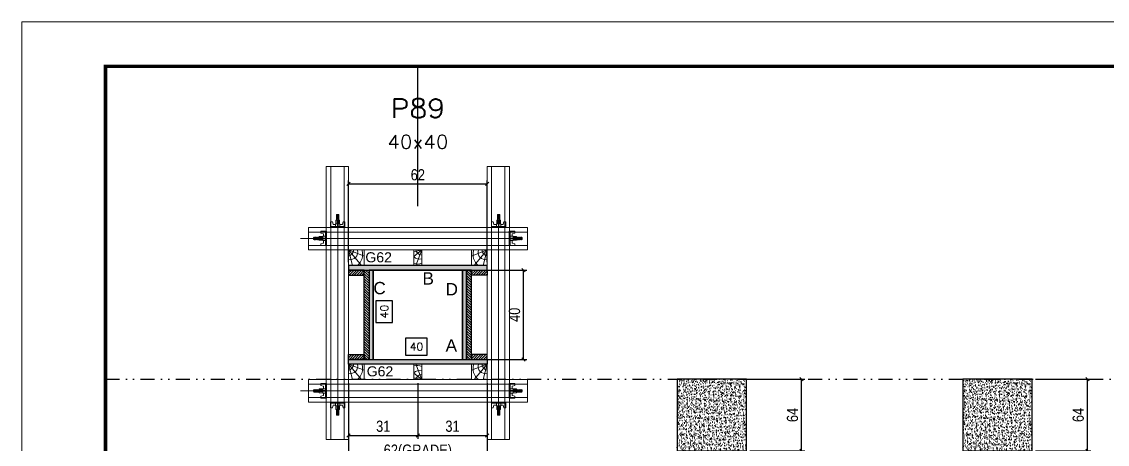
# Model space of a CAD drawing. Extents: x 14400 to 27878, y -21631 to 6985.
# Drawn here: x 17597 to 18569, y -10622 to -10244 of the extents above; entities that cross this region are included whole.
import ezdxf
from ezdxf.enums import TextEntityAlignment as Align

# ---------------------------------------------------------------- set-up
doc = ezdxf.new("R2010")
doc.units = 0
for name, pattern in [('DASHED', [0.75, 0.5, -0.25]), ('DIVIDE2', [0.625, 0.25, -0.125, 0, -0.125, 0, -0.125]), ('HIDDEN', [0.375, 0.25, -0.125])]:
    doc.linetypes.add(name, pattern=pattern)
for name, color, linetype in [('CHAPA', 1, 'Continuous'), ('COTA', 241, 'Continuous'), ('MEIO_PONT', 93, 'Continuous'), ('Nível', 160, 'Continuous'), ('Painéis', 200, 'Continuous'), ('SARRAFO', 251, 'Continuous'), ('Texto de Titulo', 7, 'Continuous'), ('Texto Qtd Sarr', 242, 'Continuous'), ('TEXTO_GERAL', 7, 'Continuous')]:
    doc.layers.add(name, color=color, linetype=linetype)
for name, color, linetype, lineweight in [('Folhas', 255, 'Continuous', 9), ('Hachura', 251, 'Continuous', 9), ('Madeira', 126, 'Continuous', 18), ('Perfil Metálico', 224, 'Continuous', 18), ('SARRAFO DE PRESSAO', 251, 'DASHED', 9), ('Texto Seção', 7, 'Continuous', 15)]:
    doc.layers.add(name, color=color, linetype=linetype, lineweight=lineweight)
doc.styles.add('ARIAL', font='arial.ttf')
doc.styles.add('COTA TECNICA', font='techl___.ttf', dxfattribs={"height": 10})
doc.styles.add('COTA TECNICA 2X', font='techl___.ttf', dxfattribs={"height": 10})
doc.styles.add('ROMANS', font='romans.shx')
doc.styles.add('SANSSERIF', font='sas_____.pfb')
doc.dimstyles.new('PAINEL', dxfattribs={"dimtxt": 10, "dimasz": 3, "dimexe": 3, "dimexo": 3, "dimgap": 3, "dimtad": 1, "dimdec": 1, "dimzin": 12, "dimdsep": 46, "dimtxsty": 'COTA TECNICA', "dimblk1": 'OBLIQUE', "dimblk2": 'OBLIQUE', "dimsah": 1, "dimcen": 0.9, "dimclrd": 4, "dimclre": 4, "dimclrt": 240, "dimadec": 1, "dimazin": 3, "dimtfac": 1, "dimtdec": 1, "dimtmove": 0, "dimatfit": 3, "dimfxl": 1, "dimtolj": 1, "dimtzin": 12, "dimarcsym": 0})
doc.dimstyles.new('SECAO PILAR', dxfattribs={"dimtxt": 10, "dimasz": 3, "dimexe": 3, "dimexo": 3, "dimgap": 3, "dimtad": 1, "dimdec": 1, "dimlfac": 0.5, "dimzin": 12, "dimdsep": 46, "dimtxsty": 'COTA TECNICA 2X', "dimblk1": 'OBLIQUE', "dimblk2": 'OBLIQUE', "dimsah": 1, "dimcen": 0.9, "dimclrd": 256, "dimclre": 256, "dimclrt": 256, "dimadec": 1, "dimazin": 3, "dimtfac": 1, "dimtdec": 1, "dimtmove": 0, "dimatfit": 3, "dimfxl": 1, "dimtolj": 1, "dimtzin": 12, "dimarcsym": 0})
doc.dimstyles.new('SECÇÃO 2', dxfattribs={"dimtxt": 7, "dimasz": 6, "dimexe": 0.18, "dimexo": 2, "dimgap": -4, "dimtad": 3, "dimdec": 1, "dimlfac": 0.5, "dimzin": 12, "dimdsep": 46, "dimtxsty": 'ROMANS', "dimblk": 'ARCHTICK', "dimcen": 0.09, "dimse1": 1, "dimse2": 1, "dimsd1": 1, "dimsd2": 1, "dimclrd": 180, "dimclre": 5, "dimclrt": 1, "dimadec": 0, "dimazin": 3, "dimtfac": 1, "dimtdec": 1, "dimtofl": 0, "dimtmove": 0, "dimatfit": 3, "dimldrblk": 'ARCHTICK', "dimfxl": 1, "dimtolj": 1, "dimtzin": 0, "dimarcsym": 0})

# ---------------------------------------------------------------- blocks, each defined once
blk = doc.blocks.new('9999999999')
at = {"layer": 'Folhas'}
blk.add_lwpolyline([(98138.98, 34190.21), (99623.98, 34190.21), (99623.98, 35240.21), (98138.98, 35240.21)], close=True, dxfattribs=at)
at = {"layer": 'Folhas', "color": 30, "const_width": 3}
blk.add_lwpolyline([(98213.98, 34230.21), (99583.98, 34230.21), (99583.98, 35200.21), (98213.98, 35200.21)], close=True, dxfattribs=at)
blk = doc.blocks.new('titulo1')
at = {"layer": 'Defpoints', "color": 252, "linetype": 'HIDDEN', "ltscale": 2}
blk.add_line((0, 0), (0, 125), dxfattribs=at)
at = {"layer": 'Defpoints', "style": 'ROMANS', "oblique": 15}
blk.add_attdef('FOLHA', text='', height=10, dxfattribs=at).set_placement((0, 15.58), align=Align.MIDDLE_CENTER)
at = {"layer": 'Texto Qtd Sarr', "color": 3, "style": 'ROMANS', "oblique": 15}
for tag, height, p in [('TITULO', 17, (0, 71.45)), ('SEÇÃO', 12, (0, 41.55))]:
    blk.add_attdef(tag, text='', height=height, dxfattribs=at).set_placement(p, align=Align.MIDDLE_CENTER)
blk = doc.blocks.new('*D1925')
at = {"layer": 'COTA', "color": 180, "lineweight": -2, "transparency": 16777216}
for p, q in [((17959.97, -10527.04), (17940.63, -10527.04)), ((17940.63, -10527.04), (17940.63, -10542.04)), ((17959.97, -10542.04), (17959.97, -10527.04)), ((17940.63, -10542.04), (17959.97, -10542.04))]:
    blk.add_line(p, q, dxfattribs=at)
at = {"layer": 'Defpoints', "color": 0, "transparency": 16777216}
for p in [(17911.54, -10546.04), (17991.54, -10546.04), (17991.54, -10546.04)]:
    blk.add_point(p, dxfattribs=at)
at = {"layer": 'COTA', "color": 1, "transparency": 16777216, "insert": (17950.3, -10534.54), "char_height": 7, "attachment_point": 5, "style": 'ROMANS'}
blk.add_mtext('\\A1;40', dxfattribs=at)
blk = doc.blocks.new('_ArchTick')
at = {"color": 0, "linetype": 'ByBlock', "const_width": 0.15}
blk.add_lwpolyline([(-0.5, -0.5), (0.5, 0.5)], dxfattribs=at)
blk = doc.blocks.new('*D1926')
at = {"layer": 'COTA', "color": 180, "lineweight": -2, "transparency": 16777216}
for p, q in [((17928.99, -10493.55), (17913.99, -10493.55)), ((17913.99, -10493.55), (17913.99, -10512.89)), ((17928.99, -10512.89), (17928.99, -10493.55)), ((17913.99, -10512.89), (17928.99, -10512.89))]:
    blk.add_line(p, q, dxfattribs=at)
at = {"layer": 'Defpoints', "color": 0, "transparency": 16777216}
for p in [(17911.54, -10466.04), (17932.99, -10466.04), (17911.54, -10546.04)]:
    blk.add_point(p, dxfattribs=at)
at = {"layer": 'COTA', "color": 1, "transparency": 16777216, "insert": (17921.49, -10503.22), "char_height": 7, "attachment_point": 5, "rotation": 90, "style": 'ROMANS'}
blk.add_mtext('\\A1;40', dxfattribs=at)
blk = doc.blocks.new('_Oblique')
at = {"color": 0, "linetype": 'ByBlock', "lineweight": -2}
blk.add_line((-0.5, -0.5), (0.5, 0.5), dxfattribs=at)
blk = doc.blocks.new('*D1931')
at = {"layer": 'COTA', "lineweight": -2, "transparency": 16777216}
for p, q in [((17998.14, -10466.04), (18049.17, -10466.04)), ((18046.17, -10546.04), (18046.17, -10466.04)), ((17998.14, -10546.04), (18049.17, -10546.04))]:
    blk.add_line(p, q, dxfattribs=at)
at = {"layer": 'Defpoints', "color": 0, "transparency": 16777216}
for p in [(17995.14, -10466.04), (18046.17, -10466.04), (17995.14, -10546.04)]:
    blk.add_point(p, dxfattribs=at)
at = {"layer": 'COTA', "lineweight": -2, "transparency": 16777216, "xscale": 3, "yscale": 3, "zscale": 3}
for p, rotation in [((18046.17, -10466.04), 90), ((18046.17, -10546.04), 270)]:
    blk.add_blockref('_Oblique', p, dxfattribs=dict(at, rotation=rotation))
at = {"layer": 'COTA', "transparency": 16777216, "insert": (18038.07, -10506.04), "char_height": 10, "attachment_point": 5, "rotation": 90, "style": 'COTA TECNICA 2X'}
blk.add_mtext('\\A1;40', dxfattribs=at)
blk = doc.blocks.new('*D1927')
at = {"layer": 'COTA', "lineweight": -2, "transparency": 16777216}
for p, q in [((17889.54, -10567.04), (17889.54, -10640.82)), ((18013.54, -10567.04), (18013.54, -10640.82)), ((17889.54, -10637.82), (18013.54, -10637.82))]:
    blk.add_line(p, q, dxfattribs=at)
at = {"layer": 'Defpoints', "color": 0, "transparency": 16777216}
for p in [(17889.54, -10564.04), (18013.54, -10564.04), (18013.54, -10637.82)]:
    blk.add_point(p, dxfattribs=at)
at = {"layer": 'COTA', "lineweight": -2, "transparency": 16777216, "xscale": 3, "yscale": 3, "zscale": 3, "rotation": 180}
blk.add_blockref('_Oblique', (17889.54, -10637.82), dxfattribs=at)
at = {"layer": 'COTA', "lineweight": -2, "transparency": 16777216, "xscale": 3, "yscale": 3, "zscale": 3}
blk.add_blockref('_Oblique', (18013.54, -10637.82), dxfattribs=at)
at = {"layer": 'COTA', "transparency": 16777216, "insert": (17951.54, -10628.6), "char_height": 10, "attachment_point": 5, "style": 'COTA TECNICA 2X'}
blk.add_mtext('\\A1;62(GRADE)', dxfattribs=at)
blk = doc.blocks.new('*D1928')
at = {"layer": 'COTA', "lineweight": -2, "transparency": 16777216}
for p, q in [((17951.54, -10567.04), (17951.54, -10616.98)), ((18013.54, -10567.04), (18013.54, -10616.98)), ((17951.54, -10613.98), (18013.54, -10613.98))]:
    blk.add_line(p, q, dxfattribs=at)
at = {"layer": 'Defpoints', "color": 0, "transparency": 16777216}
for p in [(17951.54, -10564.04), (18013.54, -10564.04), (18013.54, -10613.98)]:
    blk.add_point(p, dxfattribs=at)
at = {"layer": 'COTA', "lineweight": -2, "transparency": 16777216, "xscale": 3, "yscale": 3, "zscale": 3, "rotation": 180}
blk.add_blockref('_Oblique', (17951.54, -10613.98), dxfattribs=at)
at = {"layer": 'COTA', "lineweight": -2, "transparency": 16777216, "xscale": 3, "yscale": 3, "zscale": 3}
blk.add_blockref('_Oblique', (18013.54, -10613.98), dxfattribs=at)
at = {"layer": 'COTA', "transparency": 16777216, "insert": (17982.54, -10605.76), "char_height": 10, "attachment_point": 5, "style": 'COTA TECNICA 2X'}
blk.add_mtext('\\A1;31', dxfattribs=at)
blk = doc.blocks.new('*D1929')
at = {"layer": 'COTA', "lineweight": -2, "transparency": 16777216}
for p, q in [((17889.54, -10567.04), (17889.54, -10616.98)), ((17951.54, -10567.04), (17951.54, -10616.98)), ((17889.54, -10613.98), (17951.54, -10613.98))]:
    blk.add_line(p, q, dxfattribs=at)
at = {"layer": 'Defpoints', "color": 0, "transparency": 16777216}
for p in [(17889.54, -10564.04), (17951.54, -10564.04), (17951.54, -10613.98)]:
    blk.add_point(p, dxfattribs=at)
at = {"layer": 'COTA', "lineweight": -2, "transparency": 16777216, "xscale": 3, "yscale": 3, "zscale": 3, "rotation": 180}
blk.add_blockref('_Oblique', (17889.54, -10613.98), dxfattribs=at)
at = {"layer": 'COTA', "lineweight": -2, "transparency": 16777216, "xscale": 3, "yscale": 3, "zscale": 3}
blk.add_blockref('_Oblique', (17951.54, -10613.98), dxfattribs=at)
at = {"layer": 'COTA', "transparency": 16777216, "insert": (17920.54, -10605.76), "char_height": 10, "attachment_point": 5, "style": 'COTA TECNICA 2X'}
blk.add_mtext('\\A1;31', dxfattribs=at)
blk = doc.blocks.new('*D1930')
at = {"layer": 'COTA', "lineweight": -2, "transparency": 16777216}
for p, q in [((17889.54, -10459.04), (17889.54, -10385.94)), ((18013.54, -10459.04), (18013.54, -10385.94)), ((17889.54, -10388.94), (18013.54, -10388.94))]:
    blk.add_line(p, q, dxfattribs=at)
at = {"layer": 'Defpoints', "color": 0, "transparency": 16777216}
for p in [(18013.54, -10388.94), (17889.54, -10462.04), (18013.54, -10462.04)]:
    blk.add_point(p, dxfattribs=at)
at = {"layer": 'COTA', "lineweight": -2, "transparency": 16777216, "xscale": 3, "yscale": 3, "zscale": 3, "rotation": 180}
blk.add_blockref('_Oblique', (17889.54, -10388.94), dxfattribs=at)
at = {"layer": 'COTA', "lineweight": -2, "transparency": 16777216, "xscale": 3, "yscale": 3, "zscale": 3}
blk.add_blockref('_Oblique', (18013.54, -10388.94), dxfattribs=at)
at = {"layer": 'COTA', "transparency": 16777216, "insert": (17951.54, -10380.84), "char_height": 10, "attachment_point": 5, "style": 'COTA TECNICA 2X'}
blk.add_mtext('\\A1;62', dxfattribs=at)
blk = doc.blocks.new('C')
at = {"layer": 'Hachura', "color": 0}
for p, q in [((0, 3.22), (0, -3.22)), ((0.45, 3.22), (0, 3.22)), ((0.46, 3.16), (0, 3.16)), ((0.46, 3.05), (0, 3.05)), ((0.46, 2.88), (0, 2.88)), ((0, 2.75), (0, -1.16)), ((0.46, 2.65), (0, 2.65)), ((0.46, 2.23), (0, 2.23)), ((0.46, 1.51), (0, 1.51)), ((0.39, 0.49), (0.17, 0.49)), ((0.45, -3.23), (0.45, 3.22)), ((0.45, 3.22), (2.58, 3.22)), ((1.74, 0.97), (0.45, 0.97)), ((1.45, 0.1), (0.45, 0.1)), ((1.35, 1.94), (1.35, 0.96)), ((2.58, 2.39), (1.47, 2.09)), ((1.74, -0.97), (1.74, 0.97)), ((1.74, 0.97), (1.74, 0.84)), ((1.74, 0.97), (1.74, 0.84)), ((1.74, 0.84), (3.35, 0.84)), ((3.35, 0.45), (1.74, 0.45)), ((2.58, 3.22), (2.58, 2.39)), ((3.32, 0.84), (3.32, -0.84)), ((3.35, 0.84), (3.35, -0.84)), ((3.68, 0.45), (3.35, 0.45)), ((3.84, -0.52), (3.35, 0.45)), ((3.35, 0.06), (3.67, -0.57)), ((3.68, 0.45), (4.16, -0.52)), ((3.72, 0.5), (4.25, -0.57)), ((4.37, -0.55), (3.83, 0.53)), ((4.15, 0.45), (3.93, 0.45)), ((4.42, -0.52), (3.93, 0.45)), ((4.15, 0.45), (4.26, 0.45)), ((4.26, 0.45), (4.74, -0.52)), ((4.3, 0.5), (4.83, -0.57)), ((4.95, -0.55), (4.41, 0.53)), ((4.51, 0.45), (4.84, 0.45)), ((5, -0.52), (4.51, 0.45)), ((4.84, 0.45), (5.32, -0.52)), ((4.88, 0.5), (5.41, -0.57)), ((5.53, -0.55), (4.99, 0.53)), ((5.58, -0.52), (5.09, 0.45)), ((5.42, 0.45), (5.09, 0.45)), ((5.58, -0.52), (5.09, 0.45)), ((5.42, 0.45), (5.74, -0.19)), ((5.46, 0.5), (5.74, -0.07)), ((5.74, 0.19), (5.57, 0.53)), ((5.74, 0.32), (5.68, 0.45)), ((5.68, 0.45), (5.74, 0.45)), ((5.74, 0.45), (5.9, 0.29)), ((5.74, 0.45), (5.74, -0.52)), ((5.9, -0.36), (5.9, 0.29)), ((0.45, 0), (0, 0)), ((0.46, -1.52), (0, -1.52)), ((0.46, -2.23), (0, -2.23)), ((0.46, -2.65), (0, -2.65)), ((0.46, -2.88), (0, -2.88)), ((0.46, -3.05), (0, -3.05)), ((0.46, -3.16), (0, -3.16)), ((0, -3.22), (2.57, -3.22)), ((0.08, -0.48), (0.29, -0.48)), ((0.29, -0.48), (0.4, -0.48)), ((0.45, 0), (0.45, -0.97)), ((0.45, -0.16), (1.45, -0.16)), ((0.45, -0.65), (0.45, -0.32)), ((0.45, -3.23), (0.45, -0.65)), ((0.45, -0.97), (1.74, -0.97)), ((1.35, -1.94), (1.35, -0.97)), ((2.58, -2.39), (1.47, -2.1)), ((3.35, -0.32), (1.74, -0.32)), ((3.35, -0.84), (1.74, -0.84)), ((2.58, -3.23), (2.58, -2.39)), ((3.35, -0.07), (3.58, -0.52)), ((3.35, -0.52), (3.58, -0.52)), ((3.84, -0.52), (4.16, -0.52)), ((4.42, -0.52), (4.74, -0.52)), ((4.63, -0.52), (4.74, -0.52)), ((5, -0.52), (5.32, -0.52)), ((5.58, -0.52), (5.74, -0.52)), ((5.74, -0.52), (5.9, -0.36)), ((5.74, -0.52), (5.74, -0.52))]:
    blk.add_line(p, q, dxfattribs=at)
for centre, radius, start, end in [((1.52, 1.94), 0.161, 104.7436, 180), ((1.44, -0.03), 0.129, 272.695, 87.305), ((3.81, 0.39), 0.143, 25.5688, 154.4312), ((4.39, 0.39), 0.143, 25.5688, 154.4312), ((4.97, 0.39), 0.143, 25.5688, 154.4312), ((5.55, 0.39), 0.143, 25.5688, 154.4312), ((0.17, -0.37), 0.174, 221.744, 317.8592), ((1.52, -1.94), 0.161, 180, 255.2564), ((3.71, -0.4), 0.174, 222.1408, 318.256), ((4.29, -0.4), 0.174, 222.1408, 318.256), ((4.87, -0.4), 0.174, 222.1408, 318.256), ((5.45, -0.4), 0.174, 222.1408, 318.256), ((5.61, -0.4), 0.174, 317.8592, 318.256)]:
    blk.add_arc(centre, radius, start, end, dxfattribs=at)
blk = doc.blocks.new('PONTALETE')
at = {"layer": 'Madeira'}
for q in [(2.71, 7), (7, 5.76), (7, 1.74)]:
    blk.add_line((0, 0), q, dxfattribs=at)
blk.add_lwpolyline([(0, 0), (7, 0), (7, 7), (0, 7)], close=True, dxfattribs=at)
for centre, radius, start, end in [((2.04, 0.06), 6.23, 37.2818, 109.0913), ((1.09, 0.9), 3.19, 343.603, 109.9847), ((-0.21, -0.78), 3.09, 14.6322, 86.0383)]:
    blk.add_arc(centre, radius, start, end, dxfattribs=at)
blk = doc.blocks.new('MEIO PONTALETE')
at = {"layer": 'Madeira'}
for q in [(2.71, 7), (3.5, 2.88), (3.5, 0.87)]:
    blk.add_line((0, 0), q, dxfattribs=at)
blk.add_lwpolyline([(0, 0), (3.5, 0), (3.5, 7), (0, 7)], close=True, dxfattribs=at)
for centre, radius, start, end in [((2.04, 0.06), 6.23, 76.4499, 109.0913), ((1.09, 0.9), 3.19, 40.9063, 109.9847), ((-0.21, -0.78), 3.09, 14.6322, 86.0383)]:
    blk.add_arc(centre, radius, start, end, dxfattribs=at)
blk = doc.blocks.new('*D4677')
at = {"layer": 'COTA', "color": 4, "lineweight": -2, "transparency": 16777216}
for p, q in [((18248.61, -10563.62), (18297.97, -10563.62)), ((18294.97, -10627.62), (18294.97, -10563.62)), ((18248.61, -10627.62), (18297.97, -10627.62))]:
    blk.add_line(p, q, dxfattribs=at)
at = {"layer": 'Defpoints', "color": 0, "transparency": 16777216}
for p in [(18245.61, -10563.62), (18294.97, -10563.62), (18245.61, -10627.62)]:
    blk.add_point(p, dxfattribs=at)
at = {"layer": 'COTA', "color": 4, "lineweight": -2, "transparency": 16777216, "xscale": 3, "yscale": 3, "zscale": 3}
for p, rotation in [((18294.97, -10563.62), 90), ((18294.97, -10627.62), 270)]:
    blk.add_blockref('_Oblique', p, dxfattribs=dict(at, rotation=rotation))
at = {"layer": 'COTA', "color": 240, "transparency": 16777216, "insert": (18286.87, -10595.62), "char_height": 10, "attachment_point": 5, "rotation": 90, "style": 'COTA TECNICA'}
blk.add_mtext('\\A1;64', dxfattribs=at)
blk = doc.blocks.new('*D4685')
at = {"layer": 'COTA', "color": 4, "lineweight": -2, "transparency": 16777216}
for p, q in [((18504.41, -10563.62), (18553.78, -10563.62)), ((18550.78, -10627.62), (18550.78, -10563.62)), ((18504.41, -10627.62), (18553.78, -10627.62))]:
    blk.add_line(p, q, dxfattribs=at)
at = {"layer": 'Defpoints', "color": 0, "transparency": 16777216}
for p in [(18501.41, -10563.62), (18550.78, -10563.62), (18501.41, -10627.62)]:
    blk.add_point(p, dxfattribs=at)
at = {"layer": 'COTA', "color": 4, "lineweight": -2, "transparency": 16777216, "xscale": 3, "yscale": 3, "zscale": 3}
for p, rotation in [((18550.78, -10563.62), 90), ((18550.78, -10627.62), 270)]:
    blk.add_blockref('_Oblique', p, dxfattribs=dict(at, rotation=rotation))
at = {"layer": 'COTA', "color": 240, "transparency": 16777216, "insert": (18542.67, -10595.62), "char_height": 10, "attachment_point": 5, "rotation": 90, "style": 'COTA TECNICA'}
blk.add_mtext('\\A1;64', dxfattribs=at)

msp = doc.modelspace()

# ---------------------------------------------------------------- hatches: boundary and pattern name
at = {"layer": 'COTA'}
h = msp.add_hatch(dxfattribs=at)
h.set_pattern_fill('AR-CONC', color=256, scale=0.03)
h.paths.add_polyline_path([(18245.61, -10563.62), (18183.61, -10563.62), (18183.61, -10627.62), (18245.61, -10627.62)])
h = msp.add_hatch(dxfattribs=at)
h.set_pattern_fill('AR-CONC', color=256, scale=0.03)
h.set_pattern_definition([(50, (255.802, 0), (5.4655401, -0.4781726), [0.5715, -6.2865]), (355, (255.802, 0), (-1.0573026, 5.7317054), [0.4572, -5.0292175]), (100.451445, (256.2576, -0.04), (4.4082374, 5.2535326), [0.4857003, -5.3427073]), (46.1842, (255.802, 1.524), (8.1323712, -1.2612698), [0.85725, -9.42975]), (96.635558, (256.48, 1.419), (7.122124, 7.4227837), [0.7285507, -8.0140682]), (351.18415, (255.802, 1.524), (7.122124, 7.4227837), [0.685799, -7.543792]), (21, (256.564, 1.143), (4.5484317, -3.0679559), [0.5715, -6.2865]), (326, (256.564, 1.143), (1.8540609, 5.525639), [0.4572, -5.0292]), (71.451445, (256.943, 0.8873), (6.4024926, 2.4576831), [0.4857003, -5.3426981]), (37.5, (255.8021, 0), (0.0926581, 2.53665117), [0, -4.96824, 0, -5.1054, 0, -5.04825]), (7.5, (255.8021, 0), (2.00458988, 3.00541724), [0, -2.91084, 0, -4.85394, 0, -1.92405]), (327.5, (254.1029, 0), (4.06771786, -0.17186232), [0, -1.905, 0, -5.9436, 0, -7.8867]), (317.5, (253.341, 0), (4.44387544, 0.76279473), [0, -2.4765, 0, -3.94716, 0, -5.6007])])
h.paths.add_polyline_path([(18501.41, -10563.62), (18439.41, -10563.62), (18439.41, -10627.62), (18501.41, -10627.62)])
at = {"layer": 'Hachura'}
h = msp.add_hatch(color=256, dxfattribs=at)
h.dxf.hatch_style = 1
h.paths.add_polyline_path([(18013.54, -10466.04), (18013.54, -10462.04), (17889.54, -10462.04), (17889.54, -10466.04)])
h = msp.add_hatch(color=256, dxfattribs=at)
h.dxf.hatch_style = 1
h.paths.add_polyline_path([(18013.54, -10466.04), (18013.54, -10462.04), (17889.54, -10462.04), (17889.54, -10466.04)])
h = msp.add_hatch(dxfattribs=at)
h.set_pattern_fill('ANSI31', color=256, scale=0.5, angle=180, style=0)
h.set_pattern_definition([(225, (8765.5847, -33395.4511), (1.12253202, -1.12253202), [])])
h.paths.add_polyline_path([(17903.54, -10466.04), (17903.54, -10470.44), (17889.54, -10470.44), (17889.54, -10466.04)])
h = msp.add_hatch(dxfattribs=at)
h.set_pattern_fill('ANSI31', color=256, scale=0.5, angle=90, style=0)
h.set_pattern_definition([(135, (-4876.2717, -1043.0911), (-1.12253202, -1.12253202), [])])
h.paths.add_polyline_path([(17907.94, -10466.04), (17903.54, -10466.04), (17903.54, -10546.04), (17907.94, -10546.04)])
h = msp.add_hatch(color=256, dxfattribs=at)
h.dxf.hatch_style = 1
h.paths.add_polyline_path([(17907.94, -10546.04), (17911.54, -10546.04), (17911.54, -10466.04), (17907.94, -10466.04)])
h = msp.add_hatch(color=256, dxfattribs=at)
h.dxf.hatch_style = 1
h.paths.add_polyline_path([(17907.94, -10546.04), (17911.54, -10546.04), (17911.54, -10466.04), (17907.94, -10466.04)])
h = msp.add_hatch(color=256, dxfattribs=at)
h.dxf.hatch_style = 1
h.paths.add_polyline_path([(17991.54, -10546.04), (17995.14, -10546.04), (17995.14, -10466.04), (17991.54, -10466.04)])
h = msp.add_hatch(color=256, dxfattribs=at)
h.dxf.hatch_style = 1
h.paths.add_polyline_path([(17991.54, -10546.04), (17995.14, -10546.04), (17995.14, -10466.04), (17991.54, -10466.04)])
h = msp.add_hatch(dxfattribs=at)
h.set_pattern_fill('ANSI31', color=256, scale=0.5, angle=90, style=0)
h.set_pattern_definition([(135, (-4896.2717, -1043.0911), (-1.12253202, -1.12253202), [])])
h.paths.add_polyline_path([(17995.14, -10466.04), (17999.54, -10466.04), (17999.54, -10546.04), (17995.14, -10546.04)])
h = msp.add_hatch(dxfattribs=at)
h.set_pattern_fill('ANSI31', color=256, scale=0.5, angle=180, style=0)
h.set_pattern_definition([(225, (8510.5847, -33395.4511), (1.12253202, -1.12253202), [])])
h.paths.add_polyline_path([(17999.54, -10466.04), (17999.54, -10470.44), (18013.54, -10470.44), (18013.54, -10466.04)])
h = msp.add_hatch(dxfattribs=at)
h.set_pattern_fill('ANSI31', color=256, scale=0.5, angle=180, style=0)
h.set_pattern_definition([(225, (8765.5847, -33437.4511), (1.12253202, -1.12253202), [])])
h.paths.add_polyline_path([(17903.54, -10546.04), (17903.54, -10541.64), (17889.54, -10541.64), (17889.54, -10546.04)])
h = msp.add_hatch(dxfattribs=at)
h.set_pattern_fill('ANSI31', color=256, scale=0.5, angle=180, style=0)
h.set_pattern_definition([(225, (8510.5847, -33437.4511), (1.12253202, -1.12253202), [])])
h.paths.add_polyline_path([(17999.54, -10546.04), (17999.54, -10541.64), (18013.54, -10541.64), (18013.54, -10546.04)])
h = msp.add_hatch(color=256, dxfattribs=at)
h.dxf.hatch_style = 1
h.paths.add_polyline_path([(18013.54, -10546.04), (18013.54, -10550.04), (17889.54, -10550.04), (17889.54, -10546.04)])
h = msp.add_hatch(color=256, dxfattribs=at)
h.dxf.hatch_style = 1
h.paths.add_polyline_path([(18013.54, -10546.04), (18013.54, -10550.04), (17889.54, -10550.04), (17889.54, -10546.04)])

# ---------------------------------------------------------------- linework, layer by layer
at = {"layer": 'CHAPA'}
for points in [[(18013.54, -10466.04), (18013.54, -10462.04), (17889.54, -10462.04), (17889.54, -10466.04)], [(18013.54, -10466.04), (18013.54, -10462.04), (17889.54, -10462.04), (17889.54, -10466.04)], [(17907.94, -10546.04), (17911.54, -10546.04), (17911.54, -10466.04), (17907.94, -10466.04)], [(17907.94, -10546.04), (17911.54, -10546.04), (17911.54, -10466.04), (17907.94, -10466.04)], [(17991.54, -10546.04), (17995.14, -10546.04), (17995.14, -10466.04), (17991.54, -10466.04)], [(17991.54, -10546.04), (17995.14, -10546.04), (17995.14, -10466.04), (17991.54, -10466.04)], [(18013.54, -10546.04), (18013.54, -10550.04), (17889.54, -10550.04), (17889.54, -10546.04)], [(18013.54, -10546.04), (18013.54, -10550.04), (17889.54, -10550.04), (17889.54, -10546.04)]]:
    msp.add_lwpolyline(points, close=True, dxfattribs=at)
at = {"layer": 'COTA'}
for points in [[(18183.61, -10627.62), (18245.61, -10627.62), (18245.61, -10563.62), (18183.61, -10563.62)], [(18439.41, -10627.62), (18501.41, -10627.62), (18501.41, -10563.62), (18439.41, -10563.62)]]:
    msp.add_lwpolyline(points, close=True, dxfattribs=at)
at = {"layer": 'Hachura'}
for p, q in [((17879.87, -10594.84), (17879.86, -10421.04)), ((18023.84, -10594.84), (18023.85, -10421.04)), ((18044.04, -10437.72), (17846.54, -10437.72)), ((18044.04, -10574.04), (17846.54, -10574.04))]:
    msp.add_line(p, q, dxfattribs=at)
at = {"layer": 'Madeira'}
for points in [[(18013.54, -10462.04), (18013.54, -10448.04), (17889.54, -10448.04), (17889.54, -10462.04)], [(18013.54, -10550.04), (18013.54, -10564.04), (17889.54, -10564.04), (17889.54, -10550.04)]]:
    msp.add_lwpolyline(points, close=True, dxfattribs=at)
at = {"layer": 'Nível', "color": 4, "linetype": 'DIVIDE2', "ltscale": 50}
msp.add_line((17671.97, -10563.62), (19041.97, -10563.62), dxfattribs=at)
at = {"layer": 'Painéis'}
msp.add_lwpolyline([(17911.54, -10466.04), (17911.54, -10546.04), (17991.54, -10546.04), (17991.54, -10466.04)], close=True, dxfattribs=at)
at = {"layer": 'Perfil Metálico'}
for p, q in [((17873.55, -10373.44), (17873.55, -10617.54)), ((17885.55, -10373.44), (17885.55, -10617.54)), ((18017.52, -10373.44), (18017.52, -10617.54)), ((18029.52, -10373.44), (18029.52, -10617.54))]:
    msp.add_line(p, q, dxfattribs=at)
for points in [[(17889.49, -10373.44), (17869.49, -10373.44), (17869.55, -10617.54), (17889.55, -10617.54)], [(18013.58, -10373.44), (18033.58, -10373.44), (18033.52, -10617.54), (18013.52, -10617.54)], [(18049.54, -10428.04), (18049.54, -10448.04), (17853.54, -10448.04), (17853.54, -10428.04)], [(17853.54, -10444.04), (17853.54, -10432.04), (18049.54, -10432.04), (18049.54, -10444.04)], [(18049.54, -10584.04), (18049.54, -10564.04), (17853.54, -10564.04), (17853.54, -10584.04)], [(17853.54, -10568.04), (17853.54, -10580.04), (18049.54, -10580.04), (18049.54, -10568.04)]]:
    msp.add_lwpolyline(points, close=True, dxfattribs=at)
at = {"layer": 'SARRAFO'}
for points in [[(17889.54, -10470.44), (17903.54, -10470.44), (17903.54, -10466.04), (17889.54, -10466.04)], [(17903.54, -10546.04), (17903.54, -10466.04), (17907.94, -10466.04), (17907.94, -10546.04)], [(17999.54, -10546.04), (17999.54, -10466.04), (17995.14, -10466.04), (17995.14, -10546.04)], [(18013.54, -10470.44), (17999.54, -10470.44), (17999.54, -10466.04), (18013.54, -10466.04)], [(17889.54, -10541.64), (17903.54, -10541.64), (17903.54, -10546.04), (17889.54, -10546.04)], [(18013.54, -10541.64), (17999.54, -10541.64), (17999.54, -10546.04), (18013.54, -10546.04)]]:
    msp.add_lwpolyline(points, close=True, dxfattribs=at)

# ---------------------------------------------------------------- block references
at = {"layer": 'Hachura', "linetype": 'Continuous', "yscale": 2, "zscale": 2}
for p, xscale, rotation in [((17879.87, -10428.04), -2, 270), ((18023.84, -10428.04), 2, 90), ((17879.87, -10584.04), 2, 269.9999999999999), ((18023.84, -10584.04), -2, 90)]:
    msp.add_blockref('C', p, dxfattribs=dict(at, xscale=xscale, rotation=rotation))
for p, xscale in [((17869.84, -10437.72), -2), ((18033.24, -10437.72), 2), ((17869.84, -10574.04), -2), ((18033.24, -10574.04), 2)]:
    msp.add_blockref('C', p, dxfattribs=dict(at, xscale=xscale))
at = {"layer": 'MEIO_PONT'}
for name, p, xscale, yscale, zscale, rotation in [('PONTALETE', (17889.54, -10448.04), 2, 2, 2, 269.9999999999999), ('MEIO PONTALETE', (17955.04, -10448.04), 1.999999997962732, 1.999999997962732, 1.999999997962732, 180), ('PONTALETE', (18013.54, -10448.04), -2, 2, 2, 90), ('PONTALETE', (17889.54, -10550.04), 2, 2, 2, 269.9999999999999), ('PONTALETE', (18013.54, -10550.04), -2, 2, 2, 90)]:
    msp.add_blockref(name, p, dxfattribs=dict(at, xscale=xscale, yscale=yscale, zscale=zscale, rotation=rotation))
at = {"layer": 'MEIO_PONT', "xscale": -1.999999997962732, "yscale": 1.999999997962732, "zscale": 1.999999997962732}
msp.add_blockref('MEIO PONTALETE', (17955.04, -10564.04), dxfattribs=at)
at = {"layer": 'SARRAFO DE PRESSAO', "color": 6, "linetype": 'ByBlock'}
msp.add_blockref('9999999999', (-80542.01, -45484.1), dxfattribs=at)
at = {"layer": 'Texto Seção'}
ref = msp.add_blockref('titulo1', (17951.54, -10408.9), dxfattribs=at)
ref.add_attrib('TITULO', 'P89', dxfattribs={"layer": 'Texto de Titulo', "color": 7, "height": 17, "style": 'ROMANS', "width": 1.1}).set_placement((17951.54, -10321.4), align=Align.MIDDLE_CENTER)
ref.add_attrib('SEÇÃO', '40x40', dxfattribs={"layer": 'Texto de Titulo', "color": 7, "height": 12, "style": 'ROMANS', "width": 1.1}).set_placement((17951.54, -10351.4), align=Align.MIDDLE_CENTER)

# ---------------------------------------------------------------- texts
at = {"layer": 'TEXTO_GERAL', "color": 0, "linetype": 'Continuous', "style": 'SANSSERIF'}
for p in [(17904.57, -10454.59), (17905.77, -10556.59)]:
    msp.add_text('G62', height=9, dxfattribs=at).set_placement(p, align=Align.MIDDLE_LEFT)
at = {"layer": 'TEXTO_GERAL', "style": 'ARIAL'}
for s, p in [('B', (17960.8, -10473.49)), ('C', (17917.25, -10482.14)), ('D', (17981.88, -10483.15)), ('A', (17981.51, -10533.46))]:
    msp.add_text(s, height=11, dxfattribs=at).set_placement(p, align=Align.MIDDLE_CENTER)

# ---------------------------------------------------------------- dimensions: what is measured, and where the dimension line sits
at = {"layer": 'COTA'}
for base, p1, p2, picture, middle in [((18013.54, -10388.94), (17889.54, -10462.04), (18013.54, -10462.04), '*D1930', (17951.54, -10380.84)), ((17951.54, -10613.98), (17889.54, -10564.04), (17951.54, -10564.04), '*D1929', (17920.54, -10605.76)), ((18013.54, -10613.98), (17951.54, -10564.04), (18013.54, -10564.04), '*D1928', (17982.54, -10605.76))]:
    dim = msp.add_linear_dim(base=base, p1=p1, p2=p2, dimstyle='SECAO PILAR', dxfattribs=at)
    dim.commit()
    dim.dimension.update_dxf_attribs({"geometry": picture, "text_midpoint": middle})
for base, p1, p2, dimstyle, picture, middle in [((18046.17, -10466.04), (17995.14, -10546.04), (17995.14, -10466.04), 'SECAO PILAR', '*D1931', (18038.07, -10506.04)), ((18294.97, -10563.62), (18245.61, -10627.62), (18245.61, -10563.62), 'PAINEL', '*D4677', (18286.87, -10595.62)), ((18550.78, -10563.62), (18501.41, -10627.62), (18501.41, -10563.62), 'PAINEL', '*D4685', (18542.67, -10595.62))]:
    dim = msp.add_linear_dim(base=base, p1=p1, p2=p2, angle=90, dimstyle=dimstyle, dxfattribs=at)
    dim.commit()
    dim.dimension.update_dxf_attribs({"geometry": picture, "text_midpoint": middle})
dim = msp.add_linear_dim(base=(17932.99, -10466.04), p1=(17911.54, -10546.04), p2=(17911.54, -10466.04), angle=90, dimstyle='SECÇÃO 2', dxfattribs=at)
dim.commit()
dim.dimension.update_dxf_attribs({"geometry": '*D1926', "text_midpoint": (17932.99, -10503.22), "dimtype": 160})
dim = msp.add_linear_dim(base=(17991.54, -10546.04), p1=(17911.54, -10546.04), p2=(17991.54, -10546.04), dimstyle='SECÇÃO 2', dxfattribs=at)
dim.commit()
dim.dimension.update_dxf_attribs({"geometry": '*D1925', "text_midpoint": (17950.3, -10546.04), "dimtype": 160})
dim = msp.add_linear_dim(base=(18013.54, -10637.82), p1=(17889.54, -10564.04), p2=(18013.54, -10564.04), text='<>(GRADE)', dimstyle='SECAO PILAR', dxfattribs=at)
dim.commit()
dim.dimension.update_dxf_attribs({"geometry": '*D1927', "text_midpoint": (17951.54, -10628.6)})

doc.saveas('drawing.dxf')
